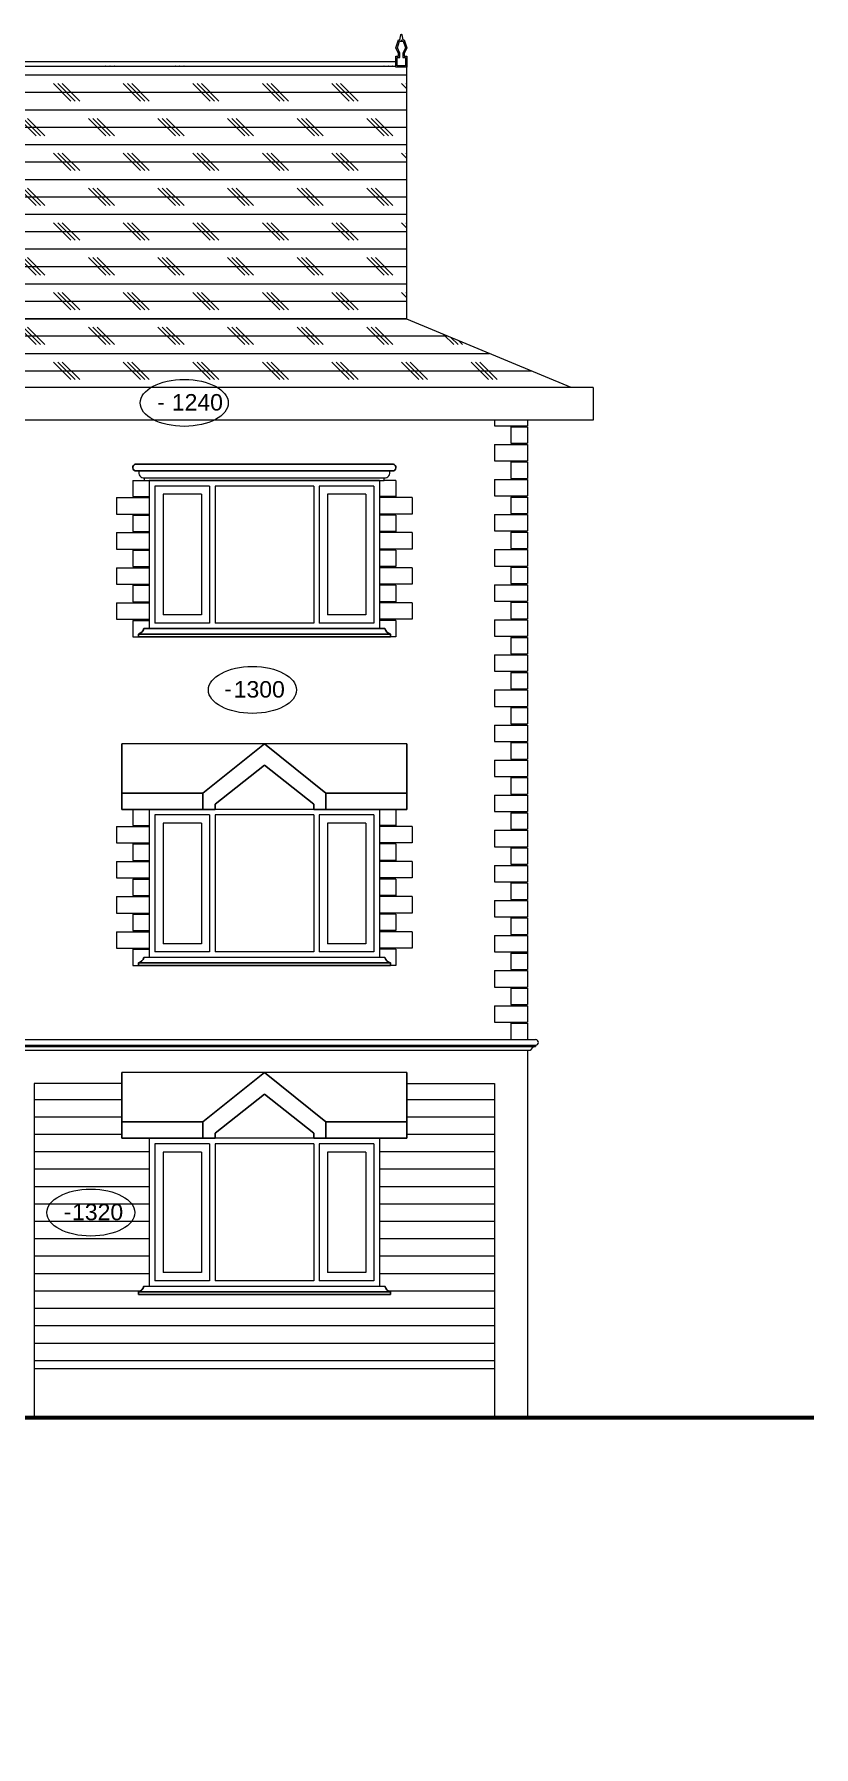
# Model space of a CAD drawing. Header units: millimetres. Extents: x -43527 to -16485, y 19062 to 36467.
# Drawn here: x -42123 to -41412, y 34795 to 36357 of the extents above; entities that cross this region are included whole.
import ezdxf

# ---------------------------------------------------------------- set-up
doc = ezdxf.new("R2010")
doc.units = ezdxf.units.MM
doc.header["$LTSCALE"] = 10
for name, color, linetype, lineweight in [('ELE-1', 200, 'Continuous', 25), ('elevation', 2, 'Continuous', 20), ('Hatch', 60, 'Continuous', 13), ('ROOF', 3, 'Continuous', 25), ('TEXT', 6, 'Continuous', 25), ('THI.', 5, 'Continuous', 60), ('THIN', 241, 'Continuous', 5), ('THIN-2', 54, 'Continuous', 9), ('WALL  HATCH', 8, 'Continuous', 5), ('WIN', 1, 'Continuous', 20)]:
    doc.layers.add(name, color=color, linetype=linetype, lineweight=lineweight)
doc.styles.get("Standard").update_dxf_attribs({"font": 'arial.ttf', "height": 18})

msp = doc.modelspace()

# ---------------------------------------------------------------- hatches: boundary and pattern name
at = {"layer": 'THIN'}
h = msp.add_hatch(dxfattribs=at)
h.set_pattern_fill('CORK', color=256, scale=5, style=0)
h.set_pattern_definition([(0, (-2917.861, 6331.98), (0, 15.875), []), (135, (-2909.924, 6324.04), (-31.750014, -31.750014), [22.45065, -22.45065]), (135, (-2905.955, 6324.04), (-31.750014, -31.750014), [22.45065, -22.45065]), (135, (-2901.986, 6324.04), (-31.750014, -31.750014), [22.45065, -22.45065])])
h.paths.add_polyline_path([(-41782.933, 36326.976), (-41792.933, 36326.976), (-41792.933, 36327.976), (-42492.933, 36327.976), (-42492.933, 36225.976), (-42492.933, 36195.976), (-42537.933, 36195.976), (-42537.933, 36096.976), (-42377.933, 36096.976), (-42377.933, 36101.976), (-42375.433, 36101.976), (-42375.433, 36104.476), (-42377.933, 36109.476), (-42375.433, 36116.976), (-42374.183, 36116.976), (-42373.433, 36121.476, -1), (-42372.433, 36121.476), (-42371.683, 36116.976), (-42370.433, 36116.976), (-42367.933, 36109.476), (-42370.433, 36104.476), (-42370.433, 36101.976), (-42367.933, 36101.976), (-42367.933, 36096.976), (-41782.933, 36096.976)])
h.paths.add_polyline_path([(-41782.933, 36096.976), (-42367.933, 36096.976), (-42367.933, 36091.976), (-42367.933, 36034.844), (-41632.933, 36034.844)])
at = {"layer": 'WALL  HATCH'}
h = msp.add_hatch(dxfattribs=at)
h.set_pattern_fill('LINE', color=256, scale=5, style=0)
h.paths.add_polyline_path([(-42152.933, 35429.844), (-42155.433, 35429.844, 0.33333333), (-42161.409, 35433.594), (-42160.433, 35433.594), (-42160.433, 35434.844, -1), (-42160.433, 35439.844), (-42152.933, 35439.844), (-42152.933, 35454.844), (-42152.933, 35470.844), (-42152.933, 35486.844), (-42152.933, 35502.844), (-42152.933, 35504.844), (-42185.433, 35504.844), (-42185.433, 35369.844), (-42180.433, 35369.844, 0.27214466), (-42175.433, 35364.844), (-42175.433, 35362.344), (-42405.433, 35362.344), (-42405.433, 35364.844, 0.27214466), (-42400.433, 35369.844), (-42395.433, 35369.844), (-42395.433, 35504.844), (-42427.933, 35504.844), (-42427.933, 35503.844), (-42427.933, 35487.844), (-42427.933, 35471.844), (-42427.933, 35455.844), (-42427.933, 35439.844), (-42420.433, 35439.844, -1), (-42420.433, 35434.844), (-42420.433, 35433.594, 0.28774226), (-42425.433, 35429.844), (-42427.933, 35429.844), (-42427.933, 35419.844), (-42427.933, 35139.844), (-42152.933, 35139.844)])
h.paths.add_polyline_path([(-41702.933, 35399.844), (-41782.933, 35399.844), (-41782.933, 35364.844), (-41782.933, 35349.844), (-41807.933, 35349.844), (-41807.933, 35214.844), (-41802.933, 35214.844, 0.27214466), (-41797.933, 35209.844), (-41797.933, 35207.344), (-42027.933, 35207.344), (-42027.933, 35209.844, 0.27214466), (-42022.933, 35214.844), (-42017.933, 35214.844), (-42017.933, 35349.844), (-42042.933, 35349.844), (-42042.933, 35364.844), (-42042.933, 35399.844), (-42122.933, 35399.844), (-42122.933, 35139.844), (-41702.933, 35139.844)])
h.paths.add_polyline_path([(-42152.933, 35614.844), (-42152.933, 35630.844), (-42152.933, 35646.844), (-42152.933, 35662.844), (-42152.933, 35678.844), (-42152.933, 35694.844), (-42152.933, 35710.844), (-42152.933, 35726.844), (-42152.933, 35742.844), (-42152.933, 35758.844), (-42152.933, 35774.844), (-42152.933, 35790.844), (-42152.933, 35804.844), (-42185.433, 35804.844), (-42185.433, 35669.844), (-42180.433, 35669.844, 0.27214466), (-42175.433, 35664.844), (-42175.433, 35662.344), (-42405.433, 35662.344), (-42405.433, 35664.844, 0.27214466), (-42400.433, 35669.844), (-42395.433, 35669.844), (-42395.433, 35804.844), (-42427.933, 35804.844), (-42427.933, 35791.844), (-42427.933, 35775.844), (-42427.933, 35759.844), (-42427.933, 35743.844), (-42427.933, 35727.844), (-42427.933, 35711.844), (-42427.933, 35695.844), (-42427.933, 35679.844), (-42427.933, 35663.844), (-42427.933, 35647.844), (-42427.933, 35631.844), (-42427.933, 35615.844), (-42427.933, 35599.844), (-42427.933, 35583.844), (-42427.933, 35567.844), (-42427.933, 35564.844), (-42152.933, 35564.844), (-42152.933, 35566.844), (-42152.933, 35582.844), (-42152.933, 35598.844)])
h.paths.add_polyline_path([(-42152.933, 35950.844), (-42152.933, 35966.844), (-42152.933, 35982.844), (-42152.933, 35998.844), (-42152.933, 36004.844), (-42367.933, 36004.844), (-42427.933, 36004.844), (-42427.933, 35999.844), (-42427.933, 35983.844), (-42427.933, 35967.844), (-42427.933, 35951.844), (-42427.933, 35935.844), (-42427.933, 35919.844), (-42427.933, 35903.844), (-42427.933, 35887.844), (-42427.933, 35871.844), (-42427.933, 35864.844), (-42152.933, 35864.844), (-42152.933, 35870.844), (-42152.933, 35886.844), (-42152.933, 35902.844), (-42152.933, 35918.844), (-42152.933, 35934.844)])
h.paths.add_polyline_path([(-42467.933, 35099.844), (-42520.433, 35099.844), (-42520.433, 35064.844), (-42520.433, 35049.844), (-42545.433, 35049.844), (-42545.433, 34944.844), (-42540.433, 34944.844, 0.27214466), (-42535.433, 34939.844), (-42535.433, 34937.344), (-42615.433, 34937.344), (-42615.433, 34939.844, 0.27214466), (-42610.433, 34944.844), (-42605.433, 34944.844), (-42605.433, 35049.844), (-42695.433, 35049.844), (-42695.433, 34944.844), (-42690.433, 34944.844, 0.27214466), (-42685.433, 34939.844), (-42685.433, 34937.344), (-42765.433, 34937.344), (-42765.433, 34939.844, 0.27214466), (-42760.433, 34944.844), (-42755.433, 34944.844), (-42755.433, 35049.844), (-42780.433, 35049.844), (-42780.433, 35064.844), (-42780.433, 35099.844), (-42832.933, 35099.844), (-42832.933, 34794.844), (-42467.933, 34794.844)])
h.paths.add_polyline_path([(-42872.933, 35099.844), (-42955.433, 35099.844), (-42955.433, 35064.844), (-42955.433, 35049.844), (-42980.433, 35049.844), (-42980.433, 34914.844), (-42975.433, 34914.844, 0.27214466), (-42970.433, 34909.844), (-42970.433, 34907.344), (-43200.433, 34907.344), (-43200.433, 34909.844, 0.27214466), (-43195.433, 34914.844), (-43190.433, 34914.844), (-43190.433, 35049.844), (-43215.433, 35049.844), (-43215.433, 35064.844), (-43215.433, 35099.844), (-43297.933, 35099.844), (-43297.933, 34794.844), (-42872.933, 34794.844)])
h.paths.add_polyline_path([(-42872.933, 35399.844), (-42955.433, 35399.844), (-42955.433, 35364.844), (-42955.433, 35349.844), (-42980.433, 35349.844), (-42980.433, 35214.844), (-42975.433, 35214.844, 0.27214466), (-42970.433, 35209.844), (-42970.433, 35207.344), (-43200.433, 35207.344), (-43200.433, 35209.844, 0.27214466), (-43195.433, 35214.844), (-43190.433, 35214.844), (-43190.433, 35349.844), (-43215.433, 35349.844), (-43215.433, 35364.844), (-43215.433, 35399.844), (-43297.933, 35399.844), (-43297.933, 35139.844), (-42872.933, 35139.844)])
h.paths.add_polyline_path([(-42096.447, 35274.984), (-42088.543, 35274.984), (-42088.543, 35277.762), (-42096.447, 35277.762)], flags=24)
h.paths.add_polyline_path([(-42092.238, 35271.03), (-42037.957, 35271.03), (-42037.957, 35294.021), (-42092.238, 35294.021)], flags=24)
h.paths.add_polyline_path([(-42668.699, 34860.578), (-42626.242, 34860.578), (-42626.242, 34883.554), (-42668.699, 34883.554)], flags=24)

# ---------------------------------------------------------------- linework, layer by layer
at = {"layer": 'ELE-1'}
for p, q in [((-42030.397, 35964.844), (-41795.468, 35964.844)), ((-42027.333, 35958.645), (-42029.833, 35958.645)), ((-42027.349, 35958.594), (-41798.517, 35958.594)), ((-41798.532, 35958.645), (-41796.032, 35958.645)), ((-41797.933, 35809.844), (-42027.933, 35809.844)), ((-42027.933, 35809.844), (-42027.933, 35807.344)), ((-41797.933, 35807.344), (-42027.933, 35807.344)), ((-41797.933, 35809.844), (-41797.933, 35807.344)), ((-42042.933, 35664.844), (-42042.933, 35709.844)), ((-41969.132, 35664.844), (-41912.933, 35709.844)), ((-41856.733, 35664.844), (-41912.933, 35709.844)), ((-41782.933, 35664.844), (-41782.933, 35709.844)), ((-41957.946, 35654.658), (-41912.933, 35690.204)), ((-41867.919, 35654.658), (-41912.933, 35690.204)), ((-42042.933, 35664.844), (-41969.132, 35664.844)), ((-42042.933, 35664.844), (-42042.933, 35649.844)), ((-41969.132, 35664.844), (-41969.132, 35649.844)), ((-41856.733, 35664.844), (-41782.933, 35664.844)), ((-41856.733, 35664.844), (-41856.733, 35649.844)), ((-41782.933, 35664.844), (-41782.933, 35649.844)), ((-42042.933, 35649.844), (-41969.132, 35649.844)), ((-41969.132, 35649.844), (-41957.946, 35649.844)), ((-41957.946, 35654.658), (-41957.946, 35649.844)), ((-41867.919, 35654.658), (-41867.919, 35649.844)), ((-41867.919, 35649.844), (-41856.733, 35649.844)), ((-41856.733, 35649.844), (-41782.933, 35649.844)), ((-41797.933, 35509.844), (-42027.933, 35509.844)), ((-42027.933, 35509.844), (-42027.933, 35507.344)), ((-41797.933, 35507.344), (-42027.933, 35507.344)), ((-41797.933, 35509.844), (-41797.933, 35507.344)), ((-42042.933, 35364.844), (-42042.933, 35409.844)), ((-41969.132, 35364.844), (-41912.933, 35409.844)), ((-41856.733, 35364.844), (-41912.933, 35409.844)), ((-41782.933, 35364.844), (-41782.933, 35409.844)), ((-41957.946, 35354.658), (-41912.933, 35390.204)), ((-41867.919, 35354.658), (-41912.933, 35390.204)), ((-42042.933, 35364.844), (-41969.132, 35364.844)), ((-42042.933, 35364.844), (-42042.933, 35349.844)), ((-41969.132, 35364.844), (-41969.132, 35349.844)), ((-41957.946, 35354.658), (-41957.946, 35349.844)), ((-41867.919, 35354.658), (-41867.919, 35349.844)), ((-41856.733, 35364.844), (-41782.933, 35364.844)), ((-41856.733, 35364.844), (-41856.733, 35349.844)), ((-41782.933, 35364.844), (-41782.933, 35349.844)), ((-42042.933, 35349.844), (-41969.132, 35349.844)), ((-41969.132, 35349.844), (-41957.946, 35349.844)), ((-41867.919, 35349.844), (-41856.733, 35349.844)), ((-41856.733, 35349.844), (-41782.933, 35349.844)), ((-41797.933, 35209.844), (-42027.933, 35209.844)), ((-42027.933, 35209.844), (-42027.933, 35207.344)), ((-41797.933, 35207.344), (-42027.933, 35207.344)), ((-41797.933, 35209.844), (-41797.933, 35207.344))]:
    msp.add_line(p, q, dxfattribs=at)
for centre, radius, start, end in [((-42029.833, 35961.77), 3.125, 100.394219, 270), ((-41796.032, 35961.77), 3.125, 270, 79.605781), ((-42029.685, 35816.597), 6.977, 284.551912, 345.448088), ((-41796.18, 35816.597), 6.977, 194.551912, 255.448088), ((-42029.685, 35516.597), 6.977, 284.551912, 345.448088), ((-41796.18, 35516.597), 6.977, 194.551912, 255.448088), ((-42029.685, 35216.597), 6.977, 284.551912, 345.448088), ((-41796.18, 35216.597), 6.977, 194.551912, 255.448088)]:
    msp.add_arc(centre, radius, start, end, dxfattribs=at)
at = {"layer": 'elevation'}
for p, q in [((-42492.933, 36331.976), (-41792.933, 36331.976)), ((-41782.933, 36096.976), (-41782.933, 36326.976)), ((-41632.933, 36034.844), (-41782.933, 36096.976)), ((-41612.933, 36034.844), (-42367.933, 36034.844)), ((-41612.933, 36034.844), (-41612.933, 36004.844)), ((-41612.933, 36004.844), (-42367.933, 36004.844)), ((-41673.933, 35999.844), (-41673.933, 35998.844)), ((-41673.933, 35999.844), (-41672.933, 35999.844)), ((-41673.933, 35998.844), (-41672.933, 35998.844)), ((-41672.933, 36004.844), (-41672.933, 35999.844)), ((-41672.933, 35998.844), (-41672.933, 35983.844)), ((-41673.933, 35983.844), (-41672.933, 35983.844)), ((-41673.933, 35983.844), (-41673.933, 35982.844)), ((-41673.933, 35982.844), (-41672.933, 35982.844)), ((-41672.933, 35982.844), (-41672.933, 35967.844)), ((-41673.933, 35967.844), (-41672.933, 35967.844)), ((-41673.933, 35967.844), (-41673.933, 35966.844)), ((-41673.933, 35966.844), (-41672.933, 35966.844)), ((-41672.933, 35966.844), (-41672.933, 35951.844)), ((-42022.333, 35949.844), (-42022.333, 35952.395)), ((-42022.333, 35952.328), (-41803.532, 35952.328)), ((-42022.333, 35949.844), (-41803.532, 35949.844)), ((-41803.532, 35949.844), (-41803.532, 35952.395)), ((-41673.933, 35951.844), (-41673.933, 35950.844)), ((-41673.933, 35951.844), (-41672.933, 35951.844)), ((-41673.933, 35951.844), (-41673.933, 35950.844)), ((-41673.933, 35951.844), (-41672.933, 35951.844)), ((-41673.933, 35950.844), (-41672.933, 35950.844)), ((-41673.933, 35950.844), (-41672.933, 35950.844)), ((-41672.933, 35950.844), (-41672.933, 35935.844)), ((-41673.933, 35935.844), (-41672.933, 35935.844)), ((-41673.933, 35935.844), (-41673.933, 35934.844)), ((-41673.933, 35935.844), (-41672.933, 35935.844)), ((-41673.933, 35935.844), (-41673.933, 35934.844)), ((-41673.933, 35934.844), (-41672.933, 35934.844)), ((-41673.933, 35934.844), (-41672.933, 35934.844)), ((-41672.933, 35934.844), (-41672.933, 35919.844)), ((-41673.933, 35919.844), (-41672.933, 35919.844)), ((-41673.933, 35919.844), (-41673.933, 35918.844)), ((-41673.933, 35918.844), (-41672.933, 35918.844)), ((-41672.933, 35918.844), (-41672.933, 35903.844)), ((-41673.933, 35903.844), (-41672.933, 35903.844)), ((-41673.933, 35903.844), (-41673.933, 35902.844)), ((-41673.933, 35903.844), (-41673.933, 35902.844)), ((-41673.933, 35903.844), (-41672.933, 35903.844)), ((-41673.933, 35902.844), (-41672.933, 35902.844)), ((-41673.933, 35902.844), (-41672.933, 35902.844)), ((-41672.933, 35902.844), (-41672.933, 35887.844)), ((-41673.933, 35887.844), (-41672.933, 35887.844)), ((-41673.933, 35887.844), (-41673.933, 35886.844)), ((-41673.933, 35887.844), (-41673.933, 35886.844)), ((-41673.933, 35887.844), (-41672.933, 35887.844)), ((-41673.933, 35886.844), (-41672.933, 35886.844)), ((-41673.933, 35886.844), (-41672.933, 35886.844)), ((-41672.933, 35886.844), (-41672.933, 35871.844)), ((-41673.933, 35871.844), (-41672.933, 35871.844)), ((-41673.933, 35871.844), (-41673.933, 35870.844)), ((-41673.933, 35870.844), (-41672.933, 35870.844)), ((-41672.933, 35870.844), (-41672.933, 35855.844)), ((-41673.933, 35855.844), (-41672.933, 35855.844)), ((-41673.933, 35855.844), (-41673.933, 35854.844)), ((-41673.933, 35854.844), (-41672.933, 35854.844)), ((-41672.933, 35854.844), (-41672.933, 35839.844)), ((-41673.933, 35839.844), (-41673.933, 35838.844)), ((-41673.933, 35839.844), (-41672.933, 35839.844)), ((-41673.933, 35838.844), (-41672.933, 35838.844)), ((-41672.933, 35838.844), (-41672.933, 35823.844)), ((-41673.933, 35823.844), (-41672.933, 35823.844)), ((-41673.933, 35823.844), (-41673.933, 35822.844)), ((-41673.933, 35822.844), (-41672.933, 35822.844)), ((-41672.933, 35822.844), (-41672.933, 35807.844)), ((-41673.933, 35807.844), (-41672.933, 35807.844)), ((-41673.933, 35807.844), (-41673.933, 35806.844)), ((-41673.933, 35806.844), (-41672.933, 35806.844)), ((-41672.933, 35806.844), (-41672.933, 35791.844)), ((-41673.933, 35791.844), (-41672.933, 35791.844)), ((-41673.933, 35791.844), (-41673.933, 35790.844)), ((-41673.933, 35790.844), (-41672.933, 35790.844)), ((-41672.933, 35790.844), (-41672.933, 35775.844)), ((-41673.933, 35775.844), (-41673.933, 35774.844)), ((-41673.933, 35775.844), (-41672.933, 35775.844)), ((-41673.933, 35774.844), (-41672.933, 35774.844)), ((-41672.933, 35774.844), (-41672.933, 35759.844)), ((-41673.933, 35759.844), (-41673.933, 35758.844)), ((-41673.933, 35759.844), (-41672.933, 35759.844)), ((-41673.933, 35758.844), (-41672.933, 35758.844)), ((-41672.933, 35758.844), (-41672.933, 35743.844)), ((-41673.933, 35743.844), (-41673.933, 35742.844)), ((-41673.933, 35743.844), (-41672.933, 35743.844)), ((-41673.933, 35742.844), (-41672.933, 35742.844)), ((-41672.933, 35742.844), (-41672.933, 35727.844)), ((-41673.933, 35727.844), (-41673.933, 35726.844)), ((-41673.933, 35727.844), (-41672.933, 35727.844)), ((-41673.933, 35726.844), (-41672.933, 35726.844)), ((-41672.933, 35726.844), (-41672.933, 35711.844)), ((-41673.933, 35711.844), (-41672.933, 35711.844)), ((-41673.933, 35711.844), (-41673.933, 35710.844)), ((-41673.933, 35710.844), (-41672.933, 35710.844)), ((-41672.933, 35722.045), (-41672.933, 35722.045)), ((-41672.933, 35710.844), (-41672.933, 35695.844)), ((-41782.933, 35709.844), (-42042.933, 35709.844)), ((-41673.933, 35695.844), (-41673.933, 35694.844)), ((-41673.933, 35695.844), (-41672.933, 35695.844)), ((-41673.933, 35694.844), (-41672.933, 35694.844)), ((-41672.933, 35694.844), (-41672.933, 35679.844)), ((-41673.933, 35679.844), (-41673.933, 35678.844)), ((-41673.933, 35679.844), (-41672.933, 35679.844)), ((-41673.933, 35678.844), (-41672.933, 35678.844)), ((-41673.933, 35663.844), (-41673.933, 35662.844)), ((-41673.933, 35663.844), (-41672.933, 35663.844)), ((-41672.933, 35678.844), (-41672.933, 35663.844)), ((-41673.933, 35662.844), (-41672.933, 35662.844)), ((-41672.933, 35662.844), (-41672.933, 35647.844)), ((-41673.933, 35647.844), (-41672.933, 35647.844)), ((-41673.933, 35647.844), (-41673.933, 35646.844)), ((-41673.933, 35646.844), (-41672.933, 35646.844)), ((-41672.933, 35646.844), (-41672.933, 35631.844)), ((-41673.933, 35631.844), (-41673.933, 35630.844)), ((-41673.933, 35631.844), (-41672.933, 35631.844)), ((-41673.933, 35630.844), (-41672.933, 35630.844)), ((-41672.933, 35630.844), (-41672.933, 35615.844)), ((-41673.933, 35615.844), (-41673.933, 35614.844)), ((-41673.933, 35615.844), (-41672.933, 35615.844)), ((-41673.933, 35614.844), (-41672.933, 35614.844)), ((-41672.933, 35614.844), (-41672.933, 35599.844)), ((-41673.933, 35599.844), (-41673.933, 35598.844)), ((-41673.933, 35599.844), (-41672.933, 35599.844)), ((-41673.933, 35598.844), (-41672.933, 35598.844)), ((-41672.933, 35598.844), (-41672.933, 35583.844)), ((-41673.933, 35583.844), (-41672.933, 35583.844)), ((-41673.933, 35583.844), (-41673.933, 35582.844)), ((-41673.933, 35582.844), (-41672.933, 35582.844)), ((-41672.933, 35582.844), (-41672.933, 35567.844)), ((-41673.933, 35567.844), (-41672.933, 35567.844)), ((-41673.933, 35567.844), (-41673.933, 35566.844)), ((-41673.933, 35566.844), (-41672.933, 35566.844)), ((-41672.933, 35566.844), (-41672.933, 35551.844)), ((-41673.933, 35551.844), (-41672.933, 35551.844)), ((-41673.933, 35551.844), (-41673.933, 35550.844)), ((-41673.933, 35550.844), (-41672.933, 35550.844)), ((-41672.933, 35550.844), (-41672.933, 35535.844)), ((-41673.933, 35535.844), (-41672.933, 35535.844)), ((-41673.933, 35535.844), (-41673.933, 35534.844)), ((-41673.933, 35534.844), (-41672.933, 35534.844)), ((-41672.933, 35534.844), (-41672.933, 35519.844)), ((-41802.933, 35514.844), (-42022.933, 35514.844)), ((-41673.933, 35519.844), (-41672.933, 35519.844)), ((-41673.933, 35519.844), (-41673.933, 35518.844)), ((-41673.933, 35518.844), (-41672.933, 35518.844)), ((-41672.933, 35519.844), (-41672.933, 35504.844)), ((-41672.933, 35518.844), (-41672.933, 35503.844)), ((-41673.933, 35503.844), (-41672.933, 35503.844)), ((-41673.933, 35503.844), (-41673.933, 35502.844)), ((-41673.933, 35502.844), (-41672.933, 35502.844)), ((-41672.933, 35502.844), (-41672.933, 35487.844)), ((-41673.933, 35487.844), (-41673.933, 35486.844)), ((-41673.933, 35487.844), (-41672.933, 35487.844)), ((-41673.933, 35486.844), (-41672.933, 35486.844)), ((-41672.933, 35486.844), (-41672.933, 35471.844)), ((-41673.933, 35471.844), (-41673.933, 35470.844)), ((-41673.933, 35471.844), (-41672.933, 35471.844)), ((-41673.933, 35470.844), (-41672.933, 35470.844)), ((-41672.933, 35470.844), (-41672.933, 35455.844)), ((-41673.933, 35455.844), (-41673.933, 35454.844)), ((-41673.933, 35455.844), (-41672.933, 35455.844)), ((-41673.933, 35454.844), (-41672.933, 35454.844)), ((-41672.933, 35454.844), (-41672.933, 35439.844)), ((-42160.433, 35439.844), (-41665.433, 35439.844)), ((-42160.433, 35434.844), (-41665.433, 35434.844)), ((-41670.433, 35429.844), (-42155.433, 35429.844)), ((-41672.933, 35429.844), (-41672.933, 35094.844)), ((-41665.433, 35434.844), (-41665.433, 35433.594)), ((-42122.933, 35399.844), (-42122.933, 35094.844)), ((-42042.933, 35399.844), (-42122.933, 35399.844)), ((-41782.933, 35409.844), (-42042.933, 35409.844)), ((-41782.933, 35399.844), (-41702.933, 35399.844)), ((-41702.933, 35399.844), (-41702.933, 35094.844)), ((-42022.933, 35214.844), (-41802.933, 35214.844)), ((-42122.933, 35139.844), (-41702.933, 35139.844))]:
    msp.add_line(p, q, dxfattribs=at)
msp.add_lwpolyline([(-41792.933, 36336.976), (-41790.433, 36336.976), (-41790.433, 36339.476), (-41792.933, 36344.476), (-41790.433, 36351.976), (-41789.183, 36351.976), (-41788.433, 36356.476, -1), (-41787.433, 36356.476), (-41786.683, 36351.976), (-41785.433, 36351.976), (-41782.933, 36344.476), (-41785.433, 36339.476), (-41785.433, 36336.976), (-41782.933, 36336.976), (-41782.933, 36326.976), (-41792.933, 36326.976), (-41792.933, 36336.976)], format="xyb", dxfattribs=at)
for centre, radius, start, end in [((-42022.723, 35957.208), 4.828, 162.6801, 274.639516), ((-41803.142, 35957.208), 4.828, 265.360484, 17.3199), ((-41664.944, 35427.734), 5.88, 94.764372, 158.975424), ((-41665.433, 35437.344), 2.5, 270, 90)]:
    msp.add_arc(centre, radius, start, end, dxfattribs=at)
at = {"layer": 'Hatch'}
for centre in [(-41986.076, 36020.702), (-41923.785, 35758.855), (-42071.294, 35282.076)]:
    msp.add_ellipse(centre, major_axis=(40.199, 0), ratio=0.53259497, dxfattribs=at)
at = {"layer": 'ROOF'}
msp.add_line((-41782.933, 36326.976), (-41782.933, 36331.976), dxfattribs=at)
at = {"layer": 'TEXT'}
msp.add_line((-42022.933, 35814.844), (-41802.933, 35814.844), dxfattribs=at)
at = {"layer": 'THI.'}
msp.add_line((-41411.634, 35094.844), (-42337.933, 35094.844), dxfattribs=at)
at = {"layer": 'THIN'}
msp.add_lwpolyline([(-41788.124, 36350.726), (-41787.933, 36351.872), (-41787.741, 36350.726), (-41786.333, 36350.726), (-41784.282, 36344.572), (-41786.683, 36339.771), (-41786.683, 36335.726), (-41784.183, 36335.726), (-41784.183, 36328.226), (-41791.683, 36328.226), (-41791.683, 36335.726), (-41789.183, 36335.726), (-41789.183, 36339.771), (-41791.583, 36344.572), (-41789.532, 36350.726)], close=True, dxfattribs=at)
at = {"layer": 'THIN-2'}
for p, q in [((-42492.933, 36327.976), (-41792.933, 36327.976)), ((-41782.933, 36096.976), (-42367.933, 36096.976)), ((-42005.433, 35937.344), (-42005.433, 35827.344)), ((-41970.433, 35937.344), (-42005.433, 35937.344)), ((-41970.433, 35937.344), (-41970.433, 35827.344)), ((-41855.433, 35937.344), (-41855.433, 35827.344)), ((-41820.433, 35937.344), (-41855.433, 35937.344)), ((-41820.433, 35937.344), (-41820.433, 35827.344)), ((-41970.433, 35827.344), (-42005.433, 35827.344)), ((-41820.433, 35827.344), (-41855.433, 35827.344)), ((-41970.433, 35637.344), (-42005.433, 35637.344)), ((-42005.433, 35637.344), (-42005.433, 35527.344)), ((-41970.433, 35637.344), (-41970.433, 35527.344)), ((-41820.433, 35637.344), (-41855.433, 35637.344)), ((-41855.433, 35637.344), (-41855.433, 35527.344)), ((-41820.433, 35637.344), (-41820.433, 35527.344)), ((-41970.433, 35527.344), (-42005.433, 35527.344)), ((-41820.433, 35527.344), (-41855.433, 35527.344)), ((-42160.433, 35433.594), (-41665.433, 35433.594)), ((-42005.433, 35337.344), (-42005.433, 35227.344)), ((-41970.433, 35337.344), (-42005.433, 35337.344)), ((-41970.433, 35337.344), (-41970.433, 35227.344)), ((-41855.433, 35337.344), (-41855.433, 35227.344)), ((-41820.433, 35337.344), (-41855.433, 35337.344)), ((-41820.433, 35337.344), (-41820.433, 35227.344)), ((-41970.433, 35227.344), (-42005.433, 35227.344)), ((-41820.433, 35227.344), (-41855.433, 35227.344))]:
    msp.add_line(p, q, dxfattribs=at)
at = {"layer": 'WALL  HATCH'}
for p, q in [((-41702.933, 36004.844), (-41702.933, 35999.844)), ((-41702.933, 35999.844), (-41672.933, 35999.844)), ((-41687.933, 35998.844), (-41672.933, 35998.844)), ((-41687.933, 35998.844), (-41687.933, 35983.844)), ((-41702.933, 35982.844), (-41702.933, 35967.844)), ((-41702.933, 35982.844), (-41672.933, 35982.844)), ((-41687.933, 35983.844), (-41672.933, 35983.844)), ((-41702.933, 35967.844), (-41672.933, 35967.844)), ((-41687.933, 35966.844), (-41687.933, 35951.844)), ((-41687.933, 35966.844), (-41672.933, 35966.844)), ((-42032.933, 35949.844), (-42032.933, 35935.344)), ((-42032.933, 35949.844), (-42022.333, 35949.844)), ((-41792.933, 35949.844), (-41803.532, 35949.844)), ((-41792.933, 35949.844), (-41792.933, 35935.344)), ((-41702.933, 35950.844), (-41672.933, 35950.844)), ((-41702.933, 35950.844), (-41702.933, 35935.844)), ((-41687.933, 35951.844), (-41672.933, 35951.844)), ((-42047.933, 35934.344), (-42017.933, 35934.344)), ((-42047.933, 35934.344), (-42047.933, 35919.344)), ((-42032.933, 35935.344), (-42017.933, 35935.344)), ((-41792.933, 35935.344), (-41807.933, 35935.344)), ((-41777.933, 35934.344), (-41807.933, 35934.344)), ((-41777.933, 35934.344), (-41777.933, 35919.344)), ((-41702.933, 35935.844), (-41672.933, 35935.844)), ((-41687.933, 35934.844), (-41672.933, 35934.844)), ((-41687.933, 35934.844), (-41687.933, 35919.844)), ((-42047.933, 35919.344), (-42017.933, 35919.344)), ((-42032.933, 35918.344), (-42017.933, 35918.344)), ((-42032.933, 35918.344), (-42032.933, 35903.344)), ((-41777.933, 35919.344), (-41807.933, 35919.344)), ((-41792.933, 35918.344), (-41807.933, 35918.344)), ((-41792.933, 35918.344), (-41792.933, 35903.344)), ((-41702.933, 35918.844), (-41672.933, 35918.844)), ((-41702.933, 35918.844), (-41702.933, 35903.844)), ((-41687.933, 35919.844), (-41672.933, 35919.844)), ((-42047.933, 35902.344), (-42047.933, 35887.344)), ((-42047.933, 35902.344), (-42017.933, 35902.344)), ((-42032.933, 35903.344), (-42017.933, 35903.344)), ((-41792.933, 35903.344), (-41807.933, 35903.344)), ((-41777.933, 35902.344), (-41807.933, 35902.344)), ((-41777.933, 35902.344), (-41777.933, 35887.344)), ((-41702.933, 35903.844), (-41672.933, 35903.844)), ((-41687.933, 35902.844), (-41672.933, 35902.844)), ((-41687.933, 35902.844), (-41687.933, 35887.844)), ((-42047.933, 35887.344), (-42017.933, 35887.344)), ((-42032.933, 35886.344), (-42017.933, 35886.344)), ((-42032.933, 35886.344), (-42032.933, 35871.344)), ((-41777.933, 35887.344), (-41807.933, 35887.344)), ((-41792.933, 35886.344), (-41807.933, 35886.344)), ((-41792.933, 35886.344), (-41792.933, 35871.344)), ((-41702.933, 35886.844), (-41702.933, 35871.844)), ((-41702.933, 35886.844), (-41672.933, 35886.844)), ((-41687.933, 35887.844), (-41672.933, 35887.844)), ((-42047.933, 35870.344), (-42047.933, 35855.344)), ((-42047.933, 35870.344), (-42017.933, 35870.344)), ((-42032.933, 35871.344), (-42017.933, 35871.344)), ((-41792.933, 35871.344), (-41807.933, 35871.344)), ((-41777.933, 35870.344), (-41807.933, 35870.344)), ((-41777.933, 35870.344), (-41777.933, 35855.344)), ((-41702.933, 35871.844), (-41672.933, 35871.844)), ((-41687.933, 35870.844), (-41687.933, 35855.844)), ((-41687.933, 35870.844), (-41672.933, 35870.844)), ((-42047.933, 35855.344), (-42017.933, 35855.344)), ((-42032.933, 35854.344), (-42017.933, 35854.344)), ((-42032.933, 35854.344), (-42032.933, 35839.344)), ((-41777.933, 35855.344), (-41807.933, 35855.344)), ((-41792.933, 35854.344), (-41807.933, 35854.344)), ((-41792.933, 35854.344), (-41792.933, 35839.344)), ((-41702.933, 35854.844), (-41672.933, 35854.844)), ((-41702.933, 35854.844), (-41702.933, 35839.844)), ((-41687.933, 35855.844), (-41672.933, 35855.844)), ((-42047.933, 35838.344), (-42017.933, 35838.344)), ((-42047.933, 35838.344), (-42047.933, 35823.344)), ((-42032.933, 35839.344), (-42017.933, 35839.344)), ((-41792.933, 35839.344), (-41807.933, 35839.344)), ((-41777.933, 35838.344), (-41807.933, 35838.344)), ((-41777.933, 35838.344), (-41777.933, 35823.344)), ((-41702.933, 35839.844), (-41672.933, 35839.844)), ((-41687.933, 35838.844), (-41672.933, 35838.844)), ((-41687.933, 35838.844), (-41687.933, 35823.844)), ((-42047.933, 35823.344), (-42017.933, 35823.344)), ((-42032.933, 35822.344), (-42032.933, 35807.344)), ((-42032.933, 35822.344), (-42017.933, 35822.344)), ((-41777.933, 35823.344), (-41807.933, 35823.344)), ((-41792.933, 35822.344), (-41807.933, 35822.344)), ((-41792.933, 35822.344), (-41792.933, 35807.344)), ((-41702.933, 35822.844), (-41672.933, 35822.844)), ((-41702.933, 35822.844), (-41702.933, 35807.844)), ((-41687.933, 35823.844), (-41672.933, 35823.844)), ((-42032.933, 35807.344), (-42027.933, 35807.344)), ((-41792.933, 35807.344), (-41797.933, 35807.344)), ((-41702.933, 35807.844), (-41672.933, 35807.844)), ((-41687.933, 35806.844), (-41687.933, 35791.844)), ((-41687.933, 35806.844), (-41672.933, 35806.844)), ((-41702.933, 35790.844), (-41702.933, 35775.844)), ((-41702.933, 35790.844), (-41672.933, 35790.844)), ((-41687.933, 35791.844), (-41672.933, 35791.844)), ((-41702.933, 35775.844), (-41672.933, 35775.844)), ((-41687.933, 35774.844), (-41687.933, 35759.844)), ((-41687.933, 35774.844), (-41672.933, 35774.844)), ((-41702.933, 35758.844), (-41672.933, 35758.844)), ((-41702.933, 35758.844), (-41702.933, 35743.844)), ((-41687.933, 35759.844), (-41672.933, 35759.844)), ((-41702.933, 35743.844), (-41672.933, 35743.844)), ((-41687.933, 35742.844), (-41672.933, 35742.844)), ((-41687.933, 35742.844), (-41687.933, 35727.844)), ((-41702.933, 35726.844), (-41672.933, 35726.844)), ((-41702.933, 35726.844), (-41702.933, 35711.844)), ((-41687.933, 35727.844), (-41672.933, 35727.844)), ((-41702.933, 35711.844), (-41672.933, 35711.844)), ((-41687.933, 35710.844), (-41672.933, 35710.844)), ((-41687.933, 35710.844), (-41687.933, 35695.844)), ((-41702.933, 35694.844), (-41702.933, 35679.844)), ((-41702.933, 35694.844), (-41672.933, 35694.844)), ((-41687.933, 35695.844), (-41672.933, 35695.844)), ((-41702.933, 35679.844), (-41672.933, 35679.844)), ((-41687.933, 35678.844), (-41687.933, 35663.844)), ((-41687.933, 35678.844), (-41672.933, 35678.844)), ((-41687.933, 35663.844), (-41672.933, 35663.844)), ((-42032.933, 35649.844), (-42032.933, 35635.344)), ((-41792.933, 35649.844), (-41792.933, 35635.344)), ((-41702.933, 35662.844), (-41702.933, 35647.844)), ((-41702.933, 35662.844), (-41672.933, 35662.844)), ((-42047.933, 35634.344), (-42047.933, 35619.344)), ((-42047.933, 35634.344), (-42017.933, 35634.344)), ((-42032.933, 35635.344), (-42017.933, 35635.344)), ((-41792.933, 35635.344), (-41807.933, 35635.344)), ((-41777.933, 35634.344), (-41807.933, 35634.344)), ((-41777.933, 35634.344), (-41777.933, 35619.344)), ((-41702.933, 35647.844), (-41672.933, 35647.844)), ((-41687.933, 35646.844), (-41687.933, 35631.844)), ((-41687.933, 35646.844), (-41672.933, 35646.844)), ((-42047.933, 35619.344), (-42017.933, 35619.344)), ((-42032.933, 35618.344), (-42032.933, 35603.344)), ((-42032.933, 35618.344), (-42017.933, 35618.344)), ((-41777.933, 35619.344), (-41807.933, 35619.344)), ((-41792.933, 35618.344), (-41807.933, 35618.344)), ((-41792.933, 35618.344), (-41792.933, 35603.344)), ((-41702.933, 35630.844), (-41672.933, 35630.844)), ((-41702.933, 35630.844), (-41702.933, 35615.844)), ((-41687.933, 35631.844), (-41672.933, 35631.844)), ((-42047.933, 35602.344), (-42017.933, 35602.344)), ((-42047.933, 35602.344), (-42047.933, 35587.344)), ((-42032.933, 35603.344), (-42017.933, 35603.344)), ((-41792.933, 35603.344), (-41807.933, 35603.344)), ((-41777.933, 35602.344), (-41807.933, 35602.344)), ((-41777.933, 35602.344), (-41777.933, 35587.344)), ((-41702.933, 35615.844), (-41672.933, 35615.844)), ((-41687.933, 35614.844), (-41672.933, 35614.844)), ((-41687.933, 35614.844), (-41687.933, 35599.844)), ((-42047.933, 35587.344), (-42017.933, 35587.344)), ((-42032.933, 35586.344), (-42032.933, 35571.344)), ((-42032.933, 35586.344), (-42017.933, 35586.344)), ((-41777.933, 35587.344), (-41807.933, 35587.344)), ((-41792.933, 35586.344), (-41807.933, 35586.344)), ((-41792.933, 35586.344), (-41792.933, 35571.344)), ((-41702.933, 35598.844), (-41672.933, 35598.844)), ((-41702.933, 35598.844), (-41702.933, 35583.844)), ((-41687.933, 35599.844), (-41672.933, 35599.844)), ((-42047.933, 35570.344), (-42017.933, 35570.344)), ((-42047.933, 35570.344), (-42047.933, 35555.344)), ((-42032.933, 35571.344), (-42017.933, 35571.344)), ((-41792.933, 35571.344), (-41807.933, 35571.344)), ((-41777.933, 35570.344), (-41807.933, 35570.344)), ((-41777.933, 35570.344), (-41777.933, 35555.344)), ((-41702.933, 35583.844), (-41672.933, 35583.844)), ((-41687.933, 35582.844), (-41672.933, 35582.844)), ((-41687.933, 35582.844), (-41687.933, 35567.844)), ((-42047.933, 35555.344), (-42017.933, 35555.344)), ((-42032.933, 35554.344), (-42032.933, 35539.344)), ((-42032.933, 35554.344), (-42017.933, 35554.344)), ((-41777.933, 35555.344), (-41807.933, 35555.344)), ((-41792.933, 35554.344), (-41807.933, 35554.344)), ((-41792.933, 35554.344), (-41792.933, 35539.344)), ((-41702.933, 35566.844), (-41702.933, 35551.844)), ((-41702.933, 35566.844), (-41672.933, 35566.844)), ((-41687.933, 35567.844), (-41672.933, 35567.844)), ((-42032.933, 35539.344), (-42017.933, 35539.344)), ((-41792.933, 35539.344), (-41807.933, 35539.344)), ((-41702.933, 35551.844), (-41672.933, 35551.844)), ((-41687.933, 35550.844), (-41687.933, 35535.844)), ((-41687.933, 35550.844), (-41672.933, 35550.844)), ((-42047.933, 35538.344), (-42047.933, 35523.344)), ((-42047.933, 35538.344), (-42017.933, 35538.344)), ((-42047.933, 35523.344), (-42017.933, 35523.344)), ((-41777.933, 35538.344), (-41807.933, 35538.344)), ((-41777.933, 35523.344), (-41807.933, 35523.344)), ((-41777.933, 35538.344), (-41777.933, 35523.344)), ((-41702.933, 35534.844), (-41702.933, 35519.844)), ((-41702.933, 35534.844), (-41672.933, 35534.844)), ((-41687.933, 35535.844), (-41672.933, 35535.844)), ((-42032.933, 35522.344), (-42017.933, 35522.344)), ((-42032.933, 35522.344), (-42032.933, 35507.344)), ((-42032.933, 35507.344), (-42027.933, 35507.344)), ((-41792.933, 35522.344), (-41807.933, 35522.344)), ((-41792.933, 35507.344), (-41797.933, 35507.344)), ((-41792.933, 35522.344), (-41792.933, 35507.344)), ((-41702.933, 35519.844), (-41672.933, 35519.844)), ((-41687.933, 35518.844), (-41687.933, 35503.844)), ((-41687.933, 35518.844), (-41672.933, 35518.844)), ((-41702.933, 35502.844), (-41672.933, 35502.844)), ((-41702.933, 35502.844), (-41702.933, 35487.844)), ((-41687.933, 35503.844), (-41672.933, 35503.844)), ((-41702.933, 35487.844), (-41672.933, 35487.844)), ((-41687.933, 35486.844), (-41672.933, 35486.844)), ((-41687.933, 35486.844), (-41687.933, 35471.844)), ((-41702.933, 35470.844), (-41702.933, 35455.844)), ((-41702.933, 35470.844), (-41672.933, 35470.844)), ((-41687.933, 35471.844), (-41672.933, 35471.844)), ((-41702.933, 35455.844), (-41672.933, 35455.844)), ((-41687.933, 35454.844), (-41672.933, 35454.844)), ((-41687.933, 35454.844), (-41687.933, 35439.844))]:
    msp.add_line(p, q, dxfattribs=at)
at = {"layer": 'WIN'}
for p, q in [((-42017.933, 35949.844), (-42017.933, 35814.844)), ((-41807.933, 35949.844), (-42017.933, 35949.844)), ((-42012.933, 35944.844), (-42012.933, 35819.844)), ((-41962.933, 35944.844), (-42012.933, 35944.844)), ((-41962.933, 35944.844), (-41962.933, 35819.844)), ((-41957.933, 35944.844), (-41957.933, 35819.844)), ((-41867.933, 35944.844), (-41957.933, 35944.844)), ((-41867.933, 35944.844), (-41867.933, 35819.844)), ((-41862.933, 35944.844), (-41862.933, 35819.844)), ((-41812.933, 35944.844), (-41862.933, 35944.844)), ((-41812.933, 35944.844), (-41812.933, 35819.844)), ((-41807.933, 35949.844), (-41807.933, 35814.844)), ((-41962.933, 35819.844), (-42012.933, 35819.844)), ((-41867.933, 35819.844), (-41957.933, 35819.844)), ((-41812.933, 35819.844), (-41862.933, 35819.844)), ((-41807.933, 35649.844), (-42017.933, 35649.844)), ((-42017.933, 35649.844), (-42017.933, 35514.844)), ((-41807.933, 35649.844), (-41807.933, 35514.844)), ((-41962.933, 35644.844), (-42012.933, 35644.844)), ((-42012.933, 35644.844), (-42012.933, 35519.844)), ((-41962.933, 35644.844), (-41962.933, 35519.844)), ((-41867.933, 35644.844), (-41957.933, 35644.844)), ((-41957.933, 35644.844), (-41957.933, 35519.844)), ((-41867.933, 35644.844), (-41867.933, 35519.844)), ((-41812.933, 35644.844), (-41862.933, 35644.844)), ((-41862.933, 35644.844), (-41862.933, 35519.844)), ((-41812.933, 35644.844), (-41812.933, 35519.844)), ((-41962.933, 35519.844), (-42012.933, 35519.844)), ((-41867.933, 35519.844), (-41957.933, 35519.844)), ((-41812.933, 35519.844), (-41862.933, 35519.844)), ((-42017.933, 35349.844), (-42017.933, 35214.844)), ((-41807.933, 35349.844), (-42017.933, 35349.844)), ((-42012.933, 35344.844), (-42012.933, 35219.844)), ((-41962.933, 35344.844), (-42012.933, 35344.844)), ((-41962.933, 35344.844), (-41962.933, 35219.844)), ((-41957.933, 35344.844), (-41957.933, 35219.844)), ((-41867.933, 35344.844), (-41957.933, 35344.844)), ((-41867.933, 35344.844), (-41867.933, 35219.844)), ((-41862.933, 35344.844), (-41862.933, 35219.844)), ((-41812.933, 35344.844), (-41862.933, 35344.844)), ((-41812.933, 35344.844), (-41812.933, 35219.844)), ((-41807.933, 35349.844), (-41807.933, 35214.844)), ((-41962.933, 35219.844), (-42012.933, 35219.844)), ((-41867.933, 35219.844), (-41957.933, 35219.844)), ((-41812.933, 35219.844), (-41862.933, 35219.844))]:
    msp.add_line(p, q, dxfattribs=at)

# ---------------------------------------------------------------- texts
at = {"layer": 'Hatch'}
for s, p in [(' 1240', (-42003.188, 36013.754)), ('-', (-42010.766, 36014.073)), ('-', (-41949.61, 35752.594)), ('1300', (-41940.897, 35751.907)), ('1320', (-42088.406, 35275.128)), ('-', (-42095.984, 35275.447))]:
    msp.add_text(s, height=15, dxfattribs=at).set_placement(p)

doc.saveas('drawing.dxf')
